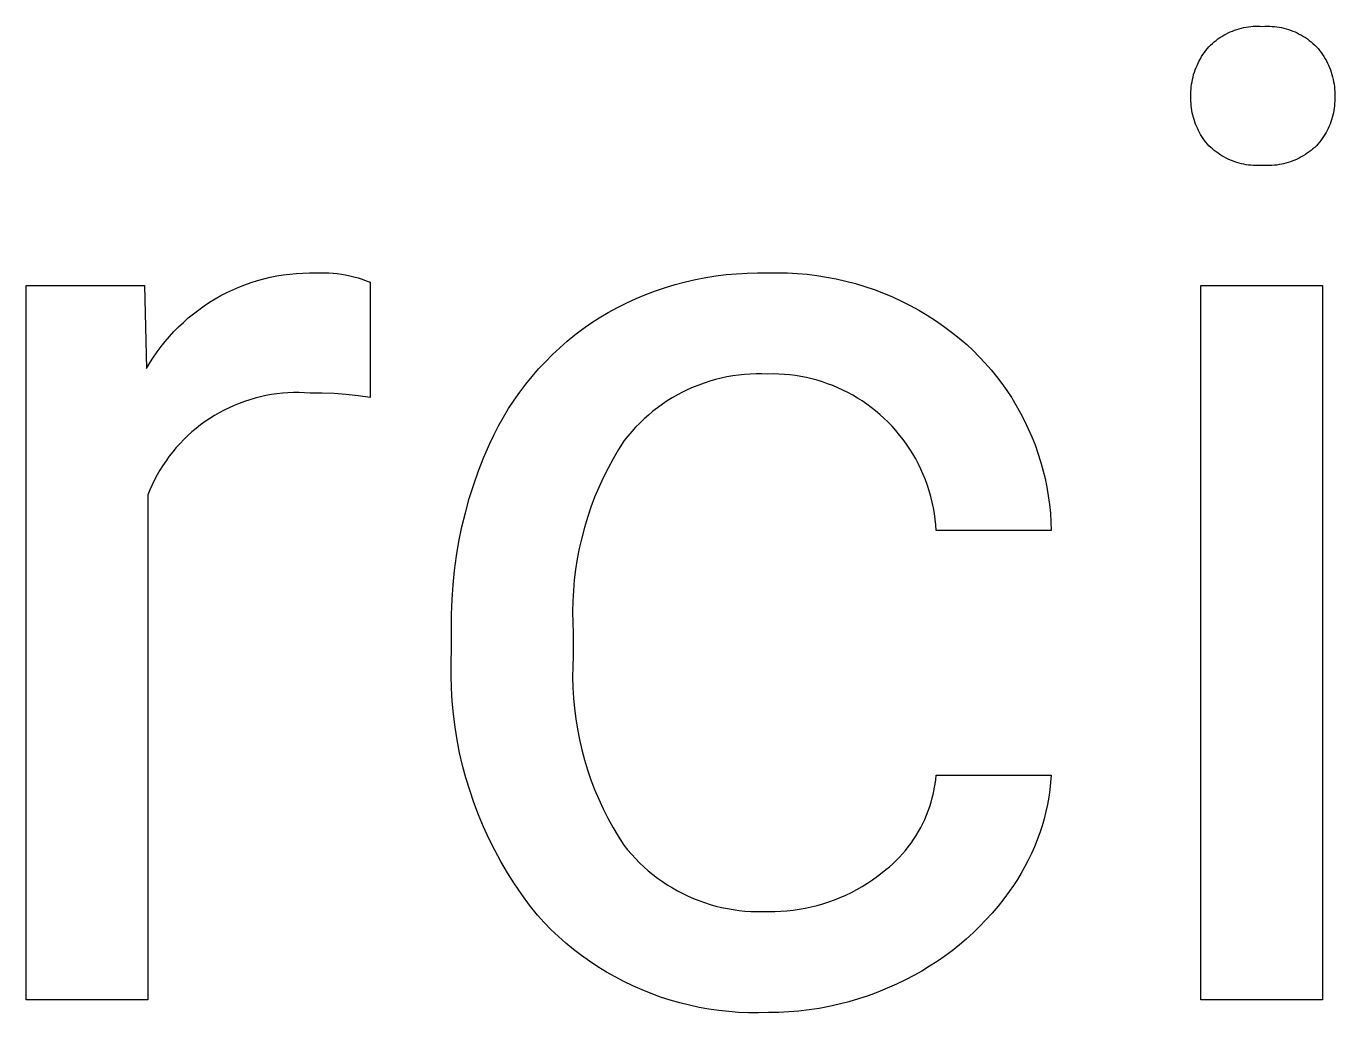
# Model space of a CAD drawing. Header units: millimetres. Extents: x 1102 to 5170, y 19 to 2862.
# Drawn here: x 4089.69 to 4126.75, y 199.08 to 227.03 of the extents above; entities that cross this region are included whole.
import ezdxf

# ---------------------------------------------------------------- set-up
doc = ezdxf.new("R2010")
doc.units = ezdxf.units.MM
doc.header["$MEASUREMENT"] = 0
doc.layers.add('Domyślny', color=7, linetype='Continuous', true_color=0x000000)

msp = doc.modelspace()

# ---------------------------------------------------------------- linework, layer by layer
at = {"layer": 'Domyślny'}
for p, q in [((4123.729, 226.836), (4123.79, 226.864)), ((4123.79, 226.864), (4123.852, 226.89)), ((4123.852, 226.89), (4123.915, 226.914)), ((4123.915, 226.914), (4123.978, 226.936)), ((4123.978, 226.936), (4124.042, 226.955)), ((4124.042, 226.955), (4124.107, 226.972)), ((4124.107, 226.972), (4124.173, 226.987)), ((4124.173, 226.987), (4124.238, 227)), ((4124.238, 227), (4124.305, 227.01)), ((4124.305, 227.01), (4124.371, 227.018)), ((4124.371, 227.018), (4124.438, 227.024)), ((4124.438, 227.024), (4124.505, 227.027)), ((4124.505, 227.027), (4124.572, 227.028)), ((4124.572, 227.028), (4124.639, 227.027)), ((4124.639, 227.027), (4124.706, 227.023)), ((4124.706, 227.023), (4124.773, 227.026)), ((4124.773, 227.026), (4124.84, 227.028)), ((4124.84, 227.028), (4124.908, 227.027)), ((4124.908, 227.027), (4124.975, 227.023)), ((4124.975, 227.023), (4125.042, 227.017)), ((4125.042, 227.017), (4125.109, 227.009)), ((4125.109, 227.009), (4125.175, 226.999)), ((4125.175, 226.999), (4125.241, 226.986)), ((4125.241, 226.986), (4125.307, 226.972)), ((4125.307, 226.972), (4125.372, 226.954)), ((4125.372, 226.954), (4125.437, 226.935)), ((4125.437, 226.935), (4125.5, 226.913)), ((4125.5, 226.913), (4125.563, 226.89)), ((4125.563, 226.89), (4125.626, 226.864)), ((4125.626, 226.864), (4125.687, 226.836)), ((4123.188, 226.447), (4123.236, 226.494)), ((4123.236, 226.494), (4123.285, 226.539)), ((4123.285, 226.539), (4123.336, 226.583)), ((4123.336, 226.583), (4123.388, 226.625)), ((4123.388, 226.625), (4123.442, 226.665)), ((4123.442, 226.665), (4123.497, 226.703)), ((4123.497, 226.703), (4123.553, 226.74)), ((4123.553, 226.74), (4123.611, 226.774)), ((4123.611, 226.774), (4123.67, 226.806)), ((4123.67, 226.806), (4123.729, 226.836)), ((4125.687, 226.836), (4125.747, 226.805)), ((4125.747, 226.805), (4125.806, 226.773)), ((4125.806, 226.773), (4125.864, 226.739)), ((4125.864, 226.739), (4125.921, 226.703)), ((4125.921, 226.703), (4125.976, 226.665)), ((4125.976, 226.665), (4126.03, 226.625)), ((4126.03, 226.625), (4126.083, 226.583)), ((4126.083, 226.583), (4126.134, 226.539)), ((4126.134, 226.539), (4126.184, 226.494)), ((4126.184, 226.494), (4126.232, 226.447)), ((4122.911, 226.044), (4122.945, 226.106)), ((4122.945, 226.106), (4122.98, 226.166)), ((4122.98, 226.166), (4123.018, 226.225)), ((4123.018, 226.225), (4123.058, 226.282)), ((4123.058, 226.282), (4123.099, 226.339)), ((4123.099, 226.339), (4123.143, 226.393)), ((4123.143, 226.393), (4123.188, 226.447)), ((4126.232, 226.447), (4126.278, 226.394)), ((4126.278, 226.394), (4126.322, 226.339)), ((4126.322, 226.339), (4126.364, 226.283)), ((4126.364, 226.283), (4126.405, 226.226)), ((4126.405, 226.226), (4126.443, 226.167)), ((4126.443, 226.167), (4126.479, 226.107)), ((4126.479, 226.107), (4126.513, 226.046)), ((4122.775, 225.723), (4122.798, 225.789)), ((4122.798, 225.789), (4122.823, 225.854)), ((4122.823, 225.854), (4122.85, 225.918)), ((4122.85, 225.918), (4122.88, 225.982)), ((4122.88, 225.982), (4122.911, 226.044)), ((4126.513, 226.046), (4126.545, 225.983)), ((4126.545, 225.983), (4126.575, 225.92)), ((4126.575, 225.92), (4126.602, 225.855)), ((4126.602, 225.855), (4126.628, 225.79)), ((4126.628, 225.79), (4126.651, 225.724)), ((4122.688, 225.313), (4122.696, 225.382)), ((4122.696, 225.382), (4122.708, 225.451)), ((4122.708, 225.451), (4122.721, 225.52)), ((4122.721, 225.52), (4122.737, 225.588)), ((4122.737, 225.588), (4122.755, 225.656)), ((4122.755, 225.656), (4122.775, 225.723)), ((4126.651, 225.724), (4126.672, 225.657)), ((4126.672, 225.657), (4126.69, 225.589)), ((4126.69, 225.589), (4126.706, 225.521)), ((4126.706, 225.521), (4126.72, 225.452)), ((4126.72, 225.452), (4126.731, 225.383)), ((4126.731, 225.383), (4126.74, 225.314)), ((4122.675, 224.968), (4122.676, 225.034)), ((4122.676, 225.104), (4122.677, 225.174)), ((4122.676, 225.034), (4122.676, 225.104)), ((4122.677, 225.174), (4122.681, 225.243)), ((4122.681, 225.243), (4122.688, 225.313)), ((4126.74, 225.314), (4126.747, 225.244)), ((4126.747, 225.244), (4126.751, 225.174)), ((4126.751, 225.174), (4126.753, 225.104)), ((4126.753, 225.104), (4126.752, 225.034)), ((4126.752, 225.034), (4126.753, 224.967)), ((4122.676, 224.901), (4122.675, 224.968)), ((4122.68, 224.835), (4122.676, 224.901)), ((4122.685, 224.769), (4122.68, 224.835)), ((4122.693, 224.704), (4122.685, 224.769)), ((4122.703, 224.638), (4122.693, 224.704)), ((4122.715, 224.573), (4122.703, 224.638)), ((4126.725, 224.637), (4126.712, 224.572)), ((4126.735, 224.703), (4126.725, 224.637)), ((4126.743, 224.769), (4126.735, 224.703)), ((4126.748, 224.835), (4126.743, 224.769)), ((4126.752, 224.901), (4126.748, 224.835)), ((4126.753, 224.967), (4126.752, 224.901)), ((4122.73, 224.509), (4122.715, 224.573)), ((4122.746, 224.445), (4122.73, 224.509)), ((4122.765, 224.381), (4122.746, 224.445)), ((4122.786, 224.318), (4122.765, 224.381)), ((4122.808, 224.256), (4122.786, 224.318)), ((4122.833, 224.195), (4122.808, 224.256)), ((4126.617, 224.255), (4126.592, 224.194)), ((4126.641, 224.317), (4126.617, 224.255)), ((4126.662, 224.38), (4126.641, 224.317)), ((4126.681, 224.443), (4126.662, 224.38)), ((4126.697, 224.508), (4126.681, 224.443)), ((4126.712, 224.572), (4126.697, 224.508)), ((4122.86, 224.135), (4122.833, 224.195)), ((4122.889, 224.075), (4122.86, 224.135)), ((4122.92, 224.017), (4122.889, 224.075)), ((4122.953, 223.959), (4122.92, 224.017)), ((4122.988, 223.903), (4122.953, 223.959)), ((4123.024, 223.848), (4122.988, 223.903)), ((4126.435, 223.902), (4126.398, 223.847)), ((4126.471, 223.958), (4126.435, 223.902)), ((4126.504, 224.015), (4126.471, 223.958)), ((4126.535, 224.074), (4126.504, 224.015)), ((4126.565, 224.133), (4126.535, 224.074)), ((4126.592, 224.194), (4126.565, 224.133)), ((4123.062, 223.794), (4123.024, 223.848)), ((4123.103, 223.741), (4123.062, 223.794)), ((4123.145, 223.69), (4123.103, 223.741)), ((4123.188, 223.641), (4123.145, 223.69)), ((4123.237, 223.595), (4123.188, 223.641)), ((4123.286, 223.55), (4123.237, 223.595)), ((4123.338, 223.508), (4123.286, 223.55)), ((4123.39, 223.467), (4123.338, 223.508)), ((4126.081, 223.508), (4126.028, 223.468)), ((4126.133, 223.551), (4126.081, 223.508)), ((4126.183, 223.595), (4126.133, 223.551)), ((4126.232, 223.641), (4126.183, 223.595)), ((4126.276, 223.69), (4126.232, 223.641)), ((4126.319, 223.741), (4126.276, 223.69)), ((4126.359, 223.793), (4126.319, 223.741)), ((4126.398, 223.847), (4126.359, 223.793)), ((4123.445, 223.428), (4123.39, 223.467)), ((4123.5, 223.391), (4123.445, 223.428)), ((4123.557, 223.356), (4123.5, 223.391)), ((4123.614, 223.323), (4123.557, 223.356)), ((4123.673, 223.292), (4123.614, 223.323)), ((4123.733, 223.262), (4123.673, 223.292)), ((4123.794, 223.235), (4123.733, 223.262)), ((4123.856, 223.21), (4123.794, 223.235)), ((4123.918, 223.187), (4123.856, 223.21)), ((4123.982, 223.166), (4123.918, 223.187)), ((4124.046, 223.148), (4123.982, 223.166)), ((4124.11, 223.131), (4124.046, 223.148)), ((4125.369, 223.149), (4125.304, 223.132)), ((4125.433, 223.167), (4125.369, 223.149)), ((4125.497, 223.188), (4125.433, 223.167)), ((4125.56, 223.211), (4125.497, 223.188)), ((4125.622, 223.236), (4125.56, 223.211)), ((4125.683, 223.263), (4125.622, 223.236)), ((4125.743, 223.292), (4125.683, 223.263)), ((4125.802, 223.323), (4125.743, 223.292)), ((4125.861, 223.357), (4125.802, 223.323)), ((4125.918, 223.392), (4125.861, 223.357)), ((4125.973, 223.429), (4125.918, 223.392)), ((4126.028, 223.468), (4125.973, 223.429)), ((4124.175, 223.117), (4124.11, 223.131)), ((4124.241, 223.105), (4124.175, 223.117)), ((4124.307, 223.095), (4124.241, 223.105)), ((4124.373, 223.088), (4124.307, 223.095)), ((4124.439, 223.082), (4124.373, 223.088)), ((4124.506, 223.079), (4124.439, 223.082)), ((4124.573, 223.079), (4124.506, 223.079)), ((4124.639, 223.08), (4124.573, 223.079)), ((4124.706, 223.084), (4124.639, 223.08)), ((4124.773, 223.08), (4124.706, 223.084)), ((4124.84, 223.079), (4124.773, 223.08)), ((4124.907, 223.08), (4124.84, 223.079)), ((4124.973, 223.083), (4124.907, 223.08)), ((4125.04, 223.088), (4124.973, 223.083)), ((4125.107, 223.096), (4125.04, 223.088)), ((4125.173, 223.106), (4125.107, 223.096)), ((4125.239, 223.118), (4125.173, 223.106)), ((4125.304, 223.132), (4125.239, 223.118)), ((4096.059, 219.767), (4096.238, 219.823)), ((4096.238, 219.823), (4096.418, 219.873)), ((4096.418, 219.873), (4096.6, 219.916)), ((4096.6, 219.916), (4096.783, 219.953)), ((4096.783, 219.953), (4096.967, 219.984)), ((4096.967, 219.984), (4097.152, 220.008)), ((4097.152, 220.008), (4097.338, 220.026)), ((4097.338, 220.026), (4097.525, 220.037)), ((4097.525, 220.037), (4097.711, 220.042)), ((4097.711, 220.042), (4097.898, 220.04)), ((4097.898, 220.04), (4098.018, 220.044)), ((4098.018, 220.044), (4098.139, 220.045)), ((4098.139, 220.045), (4098.259, 220.041)), ((4098.259, 220.041), (4098.379, 220.033)), ((4098.379, 220.033), (4098.499, 220.02)), ((4098.499, 220.02), (4098.618, 220.004)), ((4098.618, 220.004), (4098.736, 219.983)), ((4098.736, 219.983), (4098.854, 219.958)), ((4098.854, 219.958), (4098.971, 219.93)), ((4098.971, 219.93), (4099.086, 219.897)), ((4099.086, 219.897), (4099.201, 219.86)), ((4099.201, 219.86), (4099.314, 219.819)), ((4099.314, 219.819), (4099.426, 219.774)), ((4108.358, 219.784), (4108.645, 219.851)), ((4108.645, 219.851), (4108.934, 219.907)), ((4108.934, 219.907), (4109.225, 219.954)), ((4109.225, 219.954), (4109.518, 219.991)), ((4109.518, 219.991), (4109.811, 220.018)), ((4109.811, 220.018), (4110.105, 220.035)), ((4110.105, 220.035), (4110.4, 220.043)), ((4110.4, 220.043), (4110.694, 220.04)), ((4110.694, 220.04), (4110.973, 220.045)), ((4110.973, 220.045), (4111.252, 220.04)), ((4111.252, 220.04), (4111.53, 220.025)), ((4111.53, 220.025), (4111.808, 220.001)), ((4111.808, 220.001), (4112.085, 219.967)), ((4112.085, 219.967), (4112.36, 219.923)), ((4112.36, 219.923), (4112.634, 219.871)), ((4112.634, 219.871), (4112.905, 219.808)), ((4112.905, 219.808), (4113.175, 219.737)), ((4089.687, 199.45), (4089.687, 219.682)), ((4089.687, 219.682), (4093.039, 219.682)), ((4093.039, 219.682), (4093.095, 217.332)), ((4095.203, 219.396), (4095.369, 219.482)), ((4095.369, 219.482), (4095.538, 219.562)), ((4095.538, 219.562), (4095.709, 219.637)), ((4095.709, 219.637), (4095.883, 219.705)), ((4095.883, 219.705), (4096.059, 219.767)), ((4099.426, 219.774), (4099.426, 216.507)), ((4107.237, 219.425), (4107.512, 219.529)), ((4107.512, 219.529), (4107.791, 219.623)), ((4107.791, 219.623), (4108.073, 219.709)), ((4108.073, 219.709), (4108.358, 219.784)), ((4113.175, 219.737), (4113.442, 219.656)), ((4113.442, 219.656), (4113.706, 219.566)), ((4113.706, 219.566), (4113.966, 219.467)), ((4113.966, 219.467), (4114.223, 219.359)), ((4122.956, 199.45), (4122.956, 219.682)), ((4122.956, 219.682), (4126.403, 219.682)), ((4126.403, 219.682), (4126.403, 199.45)), ((4094.573, 218.996), (4094.725, 219.104)), ((4094.725, 219.104), (4094.881, 219.207)), ((4094.881, 219.207), (4095.041, 219.304)), ((4095.041, 219.304), (4095.203, 219.396)), ((4106.433, 219.058), (4106.696, 219.19)), ((4106.696, 219.19), (4106.965, 219.312)), ((4106.965, 219.312), (4107.237, 219.425)), ((4114.223, 219.359), (4114.476, 219.242)), ((4114.476, 219.242), (4114.725, 219.117)), ((4114.725, 219.117), (4114.97, 218.983)), ((4094.14, 218.64), (4094.28, 218.764)), ((4094.28, 218.764), (4094.425, 218.882)), ((4094.425, 218.882), (4094.573, 218.996)), ((4105.683, 218.615), (4105.919, 218.77)), ((4105.919, 218.77), (4106.173, 218.919)), ((4106.173, 218.919), (4106.433, 219.058)), ((4114.97, 218.983), (4115.21, 218.841)), ((4115.21, 218.841), (4115.444, 218.69)), ((4115.444, 218.69), (4115.674, 218.532)), ((4093.747, 218.242), (4093.873, 218.379)), ((4093.873, 218.379), (4094.004, 218.512)), ((4094.004, 218.512), (4094.14, 218.64)), ((4105.229, 218.282), (4105.453, 218.452)), ((4105.453, 218.452), (4105.683, 218.615)), ((4115.674, 218.532), (4115.897, 218.366)), ((4115.897, 218.366), (4116.115, 218.192)), ((4093.397, 217.804), (4093.508, 217.954)), ((4093.508, 217.954), (4093.625, 218.1)), ((4093.625, 218.1), (4093.747, 218.242)), ((4104.798, 217.918), (4105.01, 218.103)), ((4105.01, 218.103), (4105.229, 218.282)), ((4116.115, 218.192), (4116.327, 218.01)), ((4116.327, 218.01), (4116.508, 217.841)), ((4093.19, 217.493), (4093.291, 217.65)), ((4093.291, 217.65), (4093.397, 217.804)), ((4104.393, 217.526), (4104.592, 217.725)), ((4104.592, 217.725), (4104.798, 217.918)), ((4116.508, 217.841), (4116.684, 217.666)), ((4116.684, 217.666), (4116.853, 217.485)), ((4093.095, 217.332), (4093.19, 217.493)), ((4104.016, 217.107), (4104.201, 217.319)), ((4104.201, 217.319), (4104.393, 217.526)), ((4116.853, 217.485), (4117.016, 217.298)), ((4117.016, 217.298), (4117.173, 217.105)), ((4103.668, 216.663), (4103.838, 216.888)), ((4103.838, 216.888), (4104.016, 217.107)), ((4108.735, 216.863), (4108.58, 216.801)), ((4108.891, 216.92), (4108.735, 216.863)), ((4109.05, 216.971), (4108.891, 216.92)), ((4109.21, 217.017), (4109.05, 216.971)), ((4109.372, 217.057), (4109.21, 217.017)), ((4109.534, 217.092), (4109.372, 217.057)), ((4109.698, 217.121), (4109.534, 217.092)), ((4109.863, 217.144), (4109.698, 217.121)), ((4110.029, 217.162), (4109.863, 217.144)), ((4110.195, 217.174), (4110.029, 217.162)), ((4110.361, 217.18), (4110.195, 217.174)), ((4110.528, 217.181), (4110.361, 217.18)), ((4110.694, 217.175), (4110.528, 217.181)), ((4110.851, 217.177), (4110.694, 217.175)), ((4111.008, 217.173), (4110.851, 217.177)), ((4111.164, 217.164), (4111.008, 217.173)), ((4111.321, 217.15), (4111.164, 217.164)), ((4111.476, 217.13), (4111.321, 217.15)), ((4111.631, 217.105), (4111.476, 217.13)), ((4111.785, 217.075), (4111.631, 217.105)), ((4111.938, 217.04), (4111.785, 217.075)), ((4112.089, 216.999), (4111.938, 217.04)), ((4112.239, 216.954), (4112.089, 216.999)), ((4112.387, 216.903), (4112.239, 216.954)), ((4112.534, 216.848), (4112.387, 216.903)), ((4112.679, 216.787), (4112.534, 216.848)), ((4117.173, 217.105), (4117.323, 216.908)), ((4117.323, 216.908), (4117.466, 216.705)), ((4096.172, 216.493), (4096.021, 216.449)), ((4096.324, 216.532), (4096.172, 216.493)), ((4096.478, 216.565), (4096.324, 216.532)), ((4096.633, 216.593), (4096.478, 216.565)), ((4096.788, 216.616), (4096.633, 216.593)), ((4096.945, 216.633), (4096.788, 216.616)), ((4097.102, 216.645), (4096.945, 216.633)), ((4097.259, 216.652), (4097.102, 216.645)), ((4097.416, 216.653), (4097.259, 216.652)), ((4097.573, 216.648), (4097.416, 216.653)), ((4097.73, 216.638), (4097.573, 216.648)), ((4098.071, 216.635), (4097.73, 216.638)), ((4098.411, 216.62), (4098.071, 216.635)), ((4098.75, 216.593), (4098.411, 216.62)), ((4099.089, 216.556), (4098.75, 216.593)), ((4099.426, 216.507), (4099.089, 216.556)), ((4103.506, 216.433), (4103.668, 216.663)), ((4107.987, 216.501), (4107.845, 216.413)), ((4108.131, 216.583), (4107.987, 216.501)), ((4108.278, 216.661), (4108.131, 216.583)), ((4108.428, 216.734), (4108.278, 216.661)), ((4108.58, 216.801), (4108.428, 216.734)), ((4112.821, 216.722), (4112.679, 216.787)), ((4112.961, 216.651), (4112.821, 216.722)), ((4113.099, 216.576), (4112.961, 216.651)), ((4113.234, 216.497), (4113.099, 216.576)), ((4113.367, 216.413), (4113.234, 216.497)), ((4117.466, 216.705), (4117.602, 216.498)), ((4117.602, 216.498), (4117.731, 216.286)), ((4095.293, 216.152), (4095.155, 216.078)), ((4095.434, 216.222), (4095.293, 216.152)), ((4095.578, 216.286), (4095.434, 216.222)), ((4095.724, 216.346), (4095.578, 216.286)), ((4095.871, 216.4), (4095.724, 216.346)), ((4096.021, 216.449), (4095.871, 216.4)), ((4103.206, 215.956), (4103.352, 216.197)), ((4103.352, 216.197), (4103.506, 216.433)), ((4107.44, 216.121), (4107.312, 216.015)), ((4107.571, 216.223), (4107.44, 216.121)), ((4107.707, 216.32), (4107.571, 216.223)), ((4107.845, 216.413), (4107.707, 216.32)), ((4113.496, 216.324), (4113.367, 216.413)), ((4113.622, 216.231), (4113.496, 216.324)), ((4113.745, 216.134), (4113.622, 216.231)), ((4113.865, 216.033), (4113.745, 216.134)), ((4117.731, 216.286), (4117.852, 216.069)), ((4094.628, 215.735), (4094.504, 215.638)), ((4094.755, 215.827), (4094.628, 215.735)), ((4094.885, 215.916), (4094.755, 215.827)), ((4095.019, 215.999), (4094.885, 215.916)), ((4095.155, 216.078), (4095.019, 215.999)), ((4103.068, 215.71), (4103.206, 215.956)), ((4107.067, 215.789), (4106.95, 215.67)), ((4107.187, 215.904), (4107.067, 215.789)), ((4107.312, 216.015), (4107.187, 215.904)), ((4113.981, 215.928), (4113.865, 216.033)), ((4114.099, 215.814), (4113.981, 215.928)), ((4114.212, 215.696), (4114.099, 215.814)), ((4117.852, 216.069), (4117.966, 215.849)), ((4117.966, 215.849), (4118.072, 215.625)), ((4094.267, 215.431), (4094.154, 215.322)), ((4094.384, 215.537), (4094.267, 215.431)), ((4094.504, 215.638), (4094.384, 215.537)), ((4102.818, 215.204), (4102.938, 215.459)), ((4102.938, 215.459), (4103.068, 215.71)), ((4106.73, 215.42), (4106.627, 215.29)), ((4106.838, 215.547), (4106.73, 215.42)), ((4106.95, 215.67), (4106.838, 215.547)), ((4114.322, 215.574), (4114.212, 215.696)), ((4114.427, 215.448), (4114.322, 215.574)), ((4114.527, 215.319), (4114.427, 215.448)), ((4118.072, 215.625), (4118.171, 215.397)), ((4118.171, 215.397), (4118.262, 215.167)), ((4093.939, 215.092), (4093.838, 214.971)), ((4094.045, 215.209), (4093.939, 215.092)), ((4094.154, 215.322), (4094.045, 215.209)), ((4102.653, 214.823), (4102.818, 215.204)), ((4106.464, 215.035), (4106.311, 214.774)), ((4106.627, 215.29), (4106.464, 215.035)), ((4114.623, 215.187), (4114.527, 215.319)), ((4114.715, 215.051), (4114.623, 215.187)), ((4114.801, 214.912), (4114.715, 215.051)), ((4118.262, 215.167), (4118.345, 214.933)), ((4093.649, 214.72), (4093.561, 214.59)), ((4093.741, 214.847), (4093.649, 214.72)), ((4093.838, 214.971), (4093.741, 214.847)), ((4102.501, 214.436), (4102.653, 214.823)), ((4106.311, 214.774), (4106.167, 214.509)), ((4114.883, 214.77), (4114.801, 214.912)), ((4114.959, 214.625), (4114.883, 214.77)), ((4115.031, 214.478), (4114.959, 214.625)), ((4118.345, 214.933), (4118.42, 214.696)), ((4118.42, 214.696), (4118.487, 214.458)), ((4093.398, 214.32), (4093.324, 214.182)), ((4093.477, 214.457), (4093.398, 214.32)), ((4093.561, 214.59), (4093.477, 214.457)), ((4102.363, 214.045), (4102.501, 214.436)), ((4106.167, 214.509), (4106.031, 214.238)), ((4115.097, 214.329), (4115.031, 214.478)), ((4115.158, 214.177), (4115.097, 214.329)), ((4118.487, 214.458), (4118.545, 214.217)), ((4093.19, 213.897), (4093.131, 213.751)), ((4093.255, 214.04), (4093.19, 213.897)), ((4093.324, 214.182), (4093.255, 214.04)), ((4102.238, 213.648), (4102.363, 214.045)), ((4105.906, 213.964), (4105.789, 213.685)), ((4106.031, 214.238), (4105.906, 213.964)), ((4115.214, 214.023), (4115.158, 214.177)), ((4115.264, 213.867), (4115.214, 214.023)), ((4118.545, 214.217), (4118.595, 213.974)), ((4118.595, 213.974), (4118.637, 213.729)), ((4093.131, 213.751), (4093.131, 199.45)), ((4102.126, 213.248), (4102.238, 213.648)), ((4105.789, 213.685), (4105.682, 213.402)), ((4115.309, 213.71), (4115.264, 213.867)), ((4115.349, 213.551), (4115.309, 213.71)), ((4115.382, 213.391), (4115.349, 213.551)), ((4118.637, 213.729), (4118.671, 213.483)), ((4102.029, 212.844), (4102.126, 213.248)), ((4105.682, 213.402), (4105.585, 213.116)), ((4115.411, 213.229), (4115.382, 213.391)), ((4115.433, 213.067), (4115.411, 213.229)), ((4118.671, 213.483), (4118.696, 213.237)), ((4118.696, 213.237), (4118.712, 212.989)), ((4101.945, 212.437), (4102.029, 212.844)), ((4105.498, 212.826), (4105.421, 212.534)), ((4105.585, 213.116), (4105.498, 212.826)), ((4115.45, 212.905), (4115.433, 213.067)), ((4115.461, 212.741), (4115.45, 212.905)), ((4118.712, 212.989), (4118.72, 212.741)), ((4101.875, 212.028), (4101.945, 212.437)), ((4105.421, 212.534), (4105.353, 212.239)), ((4118.72, 212.741), (4115.461, 212.741)), ((4101.819, 211.616), (4101.875, 212.028)), ((4105.353, 212.239), (4105.296, 211.942)), ((4105.296, 211.942), (4105.249, 211.644)), ((4101.777, 211.203), (4101.819, 211.616)), ((4105.212, 211.344), (4105.186, 211.043)), ((4105.249, 211.644), (4105.212, 211.344)), ((4101.749, 210.788), (4101.777, 211.203)), ((4105.186, 211.043), (4105.17, 210.741)), ((4101.736, 210.373), (4101.749, 210.788)), ((4105.17, 210.741), (4105.164, 210.439)), ((4101.736, 209.958), (4101.736, 210.373)), ((4105.164, 210.439), (4105.168, 210.136)), ((4101.736, 209.379), (4101.736, 209.958)), ((4105.168, 210.136), (4105.183, 209.835)), ((4105.183, 209.835), (4105.183, 209.186)), ((4101.722, 209.011), (4101.736, 209.379)), ((4105.183, 209.186), (4105.169, 208.889)), ((4101.72, 208.643), (4101.722, 209.011)), ((4105.169, 208.889), (4105.166, 208.592)), ((4101.73, 208.275), (4101.72, 208.643)), ((4105.166, 208.592), (4105.172, 208.296)), ((4101.752, 207.908), (4101.73, 208.275)), ((4105.172, 208.296), (4105.189, 207.999)), ((4105.189, 207.999), (4105.216, 207.704)), ((4101.787, 207.541), (4101.752, 207.908)), ((4105.216, 207.704), (4105.253, 207.409)), ((4101.834, 207.176), (4101.787, 207.541)), ((4105.253, 207.409), (4105.3, 207.116)), ((4101.893, 206.813), (4101.834, 207.176)), ((4105.3, 207.116), (4105.357, 206.825)), ((4101.964, 206.452), (4101.893, 206.813)), ((4105.357, 206.825), (4105.424, 206.536)), ((4105.424, 206.536), (4105.501, 206.249)), ((4102.047, 206.093), (4101.964, 206.452)), ((4102.143, 205.738), (4102.047, 206.093)), ((4105.501, 206.249), (4105.587, 205.965)), ((4102.25, 205.386), (4102.143, 205.738)), ((4105.587, 205.965), (4105.683, 205.684)), ((4115.448, 205.685), (4115.461, 205.814)), ((4115.461, 205.814), (4118.72, 205.814)), ((4118.72, 205.814), (4118.704, 205.606)), ((4102.369, 205.037), (4102.25, 205.386)), ((4105.683, 205.684), (4105.789, 205.407)), ((4105.789, 205.407), (4105.904, 205.134)), ((4115.382, 205.302), (4115.409, 205.429)), ((4115.409, 205.429), (4115.43, 205.557)), ((4115.43, 205.557), (4115.448, 205.685)), ((4118.681, 205.399), (4118.65, 205.192)), ((4118.704, 205.606), (4118.681, 205.399)), ((4102.499, 204.693), (4102.369, 205.037)), ((4105.904, 205.134), (4106.029, 204.864)), ((4115.278, 204.927), (4115.317, 205.051)), ((4115.317, 205.051), (4115.352, 205.176)), ((4115.352, 205.176), (4115.382, 205.302)), ((4118.613, 204.986), (4118.569, 204.782)), ((4118.65, 205.192), (4118.613, 204.986)), ((4102.641, 204.354), (4102.499, 204.693)), ((4106.029, 204.864), (4106.163, 204.599)), ((4115.137, 204.564), (4115.188, 204.683)), ((4115.188, 204.683), (4115.235, 204.804)), ((4115.235, 204.804), (4115.278, 204.927)), ((4118.569, 204.782), (4118.518, 204.579)), ((4102.794, 204.019), (4102.641, 204.354)), ((4106.163, 204.599), (4106.305, 204.339)), ((4106.305, 204.339), (4106.457, 204.084)), ((4114.96, 204.217), (4115.023, 204.331)), ((4115.023, 204.331), (4115.082, 204.447)), ((4115.082, 204.447), (4115.137, 204.564)), ((4118.46, 204.379), (4118.396, 204.18)), ((4118.518, 204.579), (4118.46, 204.379)), ((4102.959, 203.69), (4102.794, 204.019)), ((4106.457, 204.084), (4106.617, 203.834)), ((4114.672, 203.786), (4114.749, 203.89)), ((4114.749, 203.89), (4114.823, 203.997)), ((4114.823, 203.997), (4114.893, 204.106)), ((4114.893, 204.106), (4114.96, 204.217)), ((4118.324, 203.983), (4118.247, 203.789)), ((4118.396, 204.18), (4118.324, 203.983)), ((4103.134, 203.366), (4102.959, 203.69)), ((4106.617, 203.834), (4106.721, 203.703)), ((4106.721, 203.703), (4106.83, 203.576)), ((4106.83, 203.576), (4106.944, 203.453)), ((4114.419, 203.491), (4114.506, 203.586)), ((4114.506, 203.586), (4114.591, 203.685)), ((4114.591, 203.685), (4114.672, 203.786)), ((4118.163, 203.598), (4118.072, 203.41)), ((4118.247, 203.789), (4118.163, 203.598)), ((4103.32, 203.049), (4103.134, 203.366)), ((4106.944, 203.453), (4107.061, 203.334)), ((4107.061, 203.334), (4107.183, 203.219)), ((4107.183, 203.219), (4107.309, 203.108)), ((4113.935, 203.059), (4114.038, 203.139)), ((4114.038, 203.139), (4114.137, 203.222)), ((4114.137, 203.222), (4114.234, 203.308)), ((4114.234, 203.308), (4114.328, 203.398)), ((4114.328, 203.398), (4114.419, 203.491)), ((4117.976, 203.224), (4117.873, 203.043)), ((4118.072, 203.41), (4117.976, 203.224)), ((4103.517, 202.738), (4103.32, 203.049)), ((4107.309, 203.108), (4107.438, 203.002)), ((4107.438, 203.002), (4107.571, 202.9)), ((4107.571, 202.9), (4107.707, 202.803)), ((4107.707, 202.803), (4107.846, 202.71)), ((4113.365, 202.663), (4113.513, 202.754)), ((4113.513, 202.754), (4113.657, 202.851)), ((4113.657, 202.851), (4113.798, 202.952)), ((4113.798, 202.952), (4113.935, 203.059)), ((4117.764, 202.864), (4117.649, 202.69)), ((4117.873, 203.043), (4117.764, 202.864)), ((4103.724, 202.433), (4103.517, 202.738)), ((4103.941, 202.136), (4103.724, 202.433)), ((4107.846, 202.71), (4107.989, 202.623)), ((4107.989, 202.623), (4108.135, 202.54)), ((4108.135, 202.54), (4108.283, 202.463)), ((4108.283, 202.463), (4108.434, 202.39)), ((4108.434, 202.39), (4108.587, 202.323)), ((4112.746, 202.349), (4112.905, 202.419)), ((4112.905, 202.419), (4113.061, 202.495)), ((4113.061, 202.495), (4113.214, 202.576)), ((4113.214, 202.576), (4113.365, 202.663)), ((4117.529, 202.519), (4117.375, 202.31)), ((4117.649, 202.69), (4117.529, 202.519)), ((4104.168, 201.846), (4103.941, 202.136)), ((4108.587, 202.323), (4108.743, 202.261)), ((4108.743, 202.261), (4108.901, 202.205)), ((4108.901, 202.205), (4109.06, 202.154)), ((4109.06, 202.154), (4109.221, 202.109)), ((4109.221, 202.109), (4109.384, 202.069)), ((4109.384, 202.069), (4109.548, 202.035)), ((4109.548, 202.035), (4109.713, 202.007)), ((4111.407, 201.993), (4111.579, 202.017)), ((4111.579, 202.017), (4111.75, 202.047)), ((4111.75, 202.047), (4111.92, 202.083)), ((4111.92, 202.083), (4112.089, 202.124)), ((4112.089, 202.124), (4112.256, 202.172)), ((4112.256, 202.172), (4112.421, 202.225)), ((4112.421, 202.225), (4112.585, 202.284)), ((4112.585, 202.284), (4112.746, 202.349)), ((4117.214, 202.106), (4117.047, 201.908)), ((4117.375, 202.31), (4117.214, 202.106)), ((4104.359, 201.639), (4104.168, 201.846)), ((4104.558, 201.439), (4104.359, 201.639)), ((4109.713, 202.007), (4109.878, 201.984)), ((4109.878, 201.984), (4110.045, 201.967)), ((4110.045, 201.967), (4110.212, 201.956)), ((4110.212, 201.956), (4110.379, 201.95)), ((4110.379, 201.95), (4110.547, 201.951)), ((4110.547, 201.951), (4110.714, 201.957)), ((4110.714, 201.957), (4110.888, 201.957)), ((4110.888, 201.957), (4111.061, 201.963)), ((4111.061, 201.963), (4111.234, 201.975)), ((4111.234, 201.975), (4111.407, 201.993)), ((4116.873, 201.716), (4116.693, 201.529)), ((4117.047, 201.908), (4116.873, 201.716)), ((4104.763, 201.245), (4104.558, 201.439)), ((4116.507, 201.348), (4116.315, 201.174)), ((4116.693, 201.529), (4116.507, 201.348)), ((4104.975, 201.058), (4104.763, 201.245)), ((4105.194, 200.879), (4104.975, 201.058)), ((4116.118, 201.006), (4115.915, 200.844)), ((4116.315, 201.174), (4116.118, 201.006)), ((4105.418, 200.708), (4105.194, 200.879)), ((4105.647, 200.544), (4105.418, 200.708)), ((4105.883, 200.388), (4105.647, 200.544)), ((4115.493, 200.542), (4115.275, 200.401)), ((4115.707, 200.689), (4115.493, 200.542)), ((4115.915, 200.844), (4115.707, 200.689)), ((4106.123, 200.24), (4105.883, 200.388)), ((4106.368, 200.1), (4106.123, 200.24)), ((4115.053, 200.268), (4114.826, 200.142)), ((4115.275, 200.401), (4115.053, 200.268)), ((4106.618, 199.969), (4106.368, 200.1)), ((4106.873, 199.847), (4106.618, 199.969)), ((4107.131, 199.733), (4106.873, 199.847)), ((4114.337, 199.897), (4114.075, 199.778)), ((4114.595, 200.023), (4114.337, 199.897)), ((4114.826, 200.142), (4114.595, 200.023)), ((4093.131, 199.45), (4089.687, 199.45)), ((4107.393, 199.628), (4107.131, 199.733)), ((4107.658, 199.532), (4107.393, 199.628)), ((4107.927, 199.445), (4107.658, 199.532)), ((4108.198, 199.367), (4107.927, 199.445)), ((4113.265, 199.479), (4112.989, 199.397)), ((4113.538, 199.569), (4113.265, 199.479)), ((4113.808, 199.669), (4113.538, 199.569)), ((4114.075, 199.778), (4113.808, 199.669)), ((4126.403, 199.45), (4122.956, 199.45)), ((4108.472, 199.298), (4108.198, 199.367)), ((4108.748, 199.239), (4108.472, 199.298)), ((4109.026, 199.19), (4108.748, 199.239)), ((4109.305, 199.149), (4109.026, 199.19)), ((4109.586, 199.119), (4109.305, 199.149)), ((4109.867, 199.098), (4109.586, 199.119)), ((4110.149, 199.086), (4109.867, 199.098)), ((4110.432, 199.084), (4110.149, 199.086)), ((4110.714, 199.092), (4110.432, 199.084)), ((4111.002, 199.096), (4110.714, 199.092)), ((4111.289, 199.11), (4111.002, 199.096)), ((4111.576, 199.134), (4111.289, 199.11)), ((4111.862, 199.167), (4111.576, 199.134)), ((4112.146, 199.21), (4111.862, 199.167)), ((4112.429, 199.263), (4112.146, 199.21)), ((4112.71, 199.325), (4112.429, 199.263)), ((4112.989, 199.397), (4112.71, 199.325))]:
    msp.add_line(p, q, dxfattribs=at)

doc.saveas('drawing.dxf')
